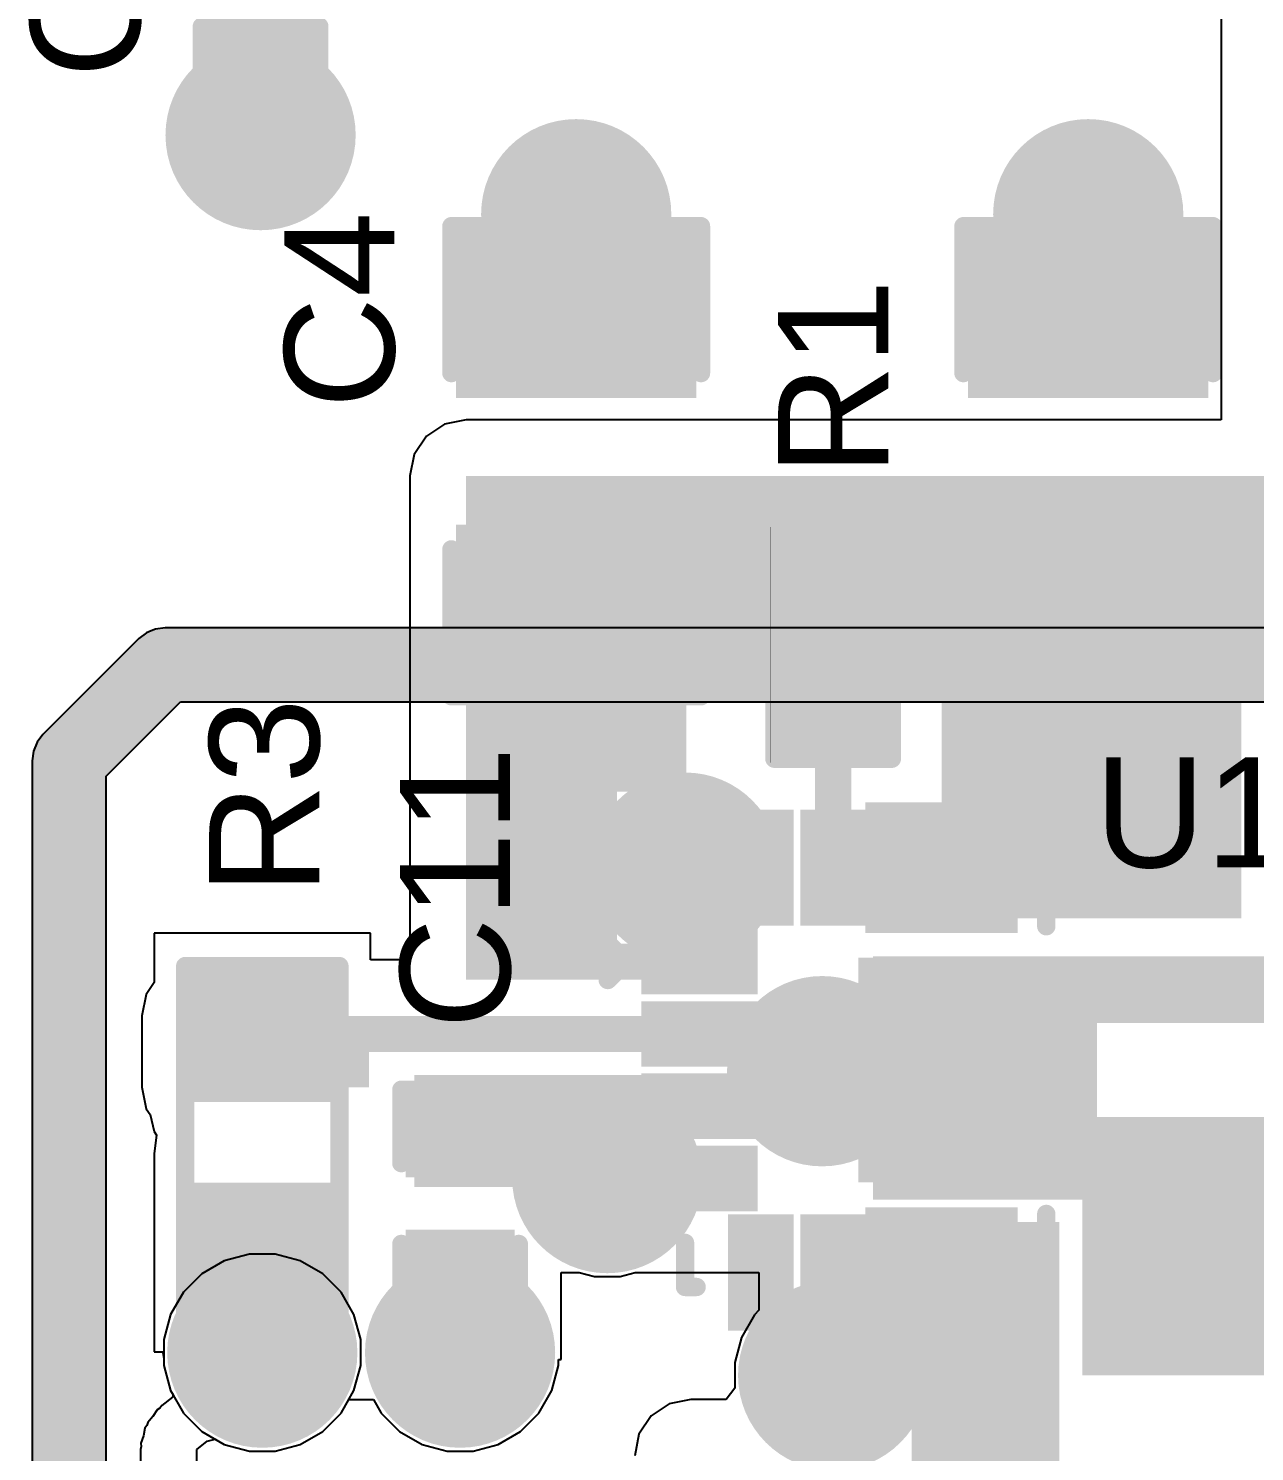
# Model space of a CAD drawing. Header units: inches. Extents: x -0.14 to 3.84, y -0.14 to 3.05.
# Drawn here: x 0.5428 to 0.8768, y 1.5788 to 1.9663 of the extents above; entities that cross this region are included whole.
import ezdxf

# ---------------------------------------------------------------- set-up
doc = ezdxf.new("R2010")
doc.units = ezdxf.units.IN
doc.header["$MEASUREMENT"] = 0
for name, color, linetype in [('Bottom Layer', 5, 'Continuous'), ('Bottom Solder', 6, 'Continuous'), ('Ground Layer', 76, 'Continuous'), ('Power Layer', 16, 'Continuous'), ('Top Layer', 1, 'Continuous'), ('Top Overlay', 2, 'Continuous'), ('Top Paste', 8, 'Continuous'), ('Top Solder', 216, 'Continuous'), ('Via Holes', 16, 'Continuous')]:
    doc.layers.add(name, color=color, linetype=linetype)
doc.styles.add('Arial', font='', dxfattribs={"height": 0.2})
doc.styles.get('Arial').set_extended_font_data('Arial')

# ---------------------------------------------------------------- blocks, each defined once
blk = doc.blocks.new('VQFN_15_HR_2_5_3__30')
at = {"layer": 'Top Layer'}
for points in [[(-0.02608, 0.06693), (-0.01624, 0.06693), (-0.01624, 0.04331), (-0.02608, 0.04331)], [(-0.0064, 0.06693), (0.00344, 0.06693), (0.00344, 0.04331), (-0.0064, 0.04331)], [(0.01132, 0.0689), (0.04478, 0.0689), (0.04478, 0.04134), (0.01132, 0.04134)], [(-0.04971, 0.03445), (-0.02608, 0.03445), (-0.02608, 0.02461), (-0.04971, 0.02461)], [(0.00935, 0.02657), (0.06644, 0.02657), (0.06644, 0.01279), (0.00935, 0.01279)], [(-0.04971, 0.01476), (-0.02608, 0.01476), (-0.02608, 0.00492), (-0.04971, 0.00492)], [(-0.00443, 0.00689), (0.06644, 0.00689), (0.06644, -0.00689), (-0.00443, -0.00689)], [(-0.04971, -0.00492), (-0.02608, -0.00492), (-0.02608, -0.01476), (-0.04971, -0.01476)], [(0.00935, -0.0128), (0.06644, -0.0128), (0.06644, -0.02658), (0.00935, -0.02658)], [(-0.04971, -0.02461), (-0.02608, -0.02461), (-0.02608, -0.03445), (-0.04971, -0.03445)], [(0.01132, -0.04134), (0.04478, -0.04134), (0.04478, -0.0689), (0.01132, -0.0689)], [(-0.02608, -0.04331), (-0.01624, -0.04331), (-0.01624, -0.06693), (-0.02608, -0.06693)], [(-0.0064, -0.04331), (0.00344, -0.04331), (0.00344, -0.06693), (-0.0064, -0.06693)]]:
    blk.add_hatch(color=1, dxfattribs=at).paths.add_polyline_path(points)
at = {"layer": 'Top Paste'}
for points in [[(-0.02608, 0.06693), (-0.01624, 0.06693), (-0.01624, 0.04331), (-0.02608, 0.04331)], [(-0.0064, 0.06693), (0.00344, 0.06693), (0.00344, 0.04331), (-0.0064, 0.04331)], [(0.01132, 0.0689), (0.04478, 0.0689), (0.04478, 0.04134), (0.01132, 0.04134)], [(-0.04971, 0.03445), (-0.02608, 0.03445), (-0.02608, 0.02461), (-0.04971, 0.02461)], [(0.00935, 0.02657), (0.06644, 0.02657), (0.06644, 0.01279), (0.00935, 0.01279)], [(-0.04971, 0.01476), (-0.02608, 0.01476), (-0.02608, 0.00492), (-0.04971, 0.00492)], [(-0.00443, 0.00689), (0.06644, 0.00689), (0.06644, -0.00689), (-0.00443, -0.00689)], [(-0.04971, -0.00492), (-0.02608, -0.00492), (-0.02608, -0.01476), (-0.04971, -0.01476)], [(0.00935, -0.0128), (0.06644, -0.0128), (0.06644, -0.02658), (0.00935, -0.02658)], [(-0.04971, -0.02461), (-0.02608, -0.02461), (-0.02608, -0.03445), (-0.04971, -0.03445)], [(0.01132, -0.04134), (0.04478, -0.04134), (0.04478, -0.0689), (0.01132, -0.0689)], [(-0.02608, -0.04331), (-0.01624, -0.04331), (-0.01624, -0.06693), (-0.02608, -0.06693)], [(-0.0064, -0.04331), (0.00344, -0.04331), (0.00344, -0.06693), (-0.0064, -0.06693)]]:
    blk.add_hatch(color=8, dxfattribs=at).paths.add_polyline_path(points)
at = {"layer": 'Top Solder'}
for points in [[(-0.03008, 0.07093), (-0.01224, 0.07093), (-0.01224, 0.03931), (-0.03008, 0.03931)], [(-0.0104, 0.07093), (0.00744, 0.07093), (0.00744, 0.03931), (-0.0104, 0.03931)], [(0.00732, 0.0729), (0.04878, 0.0729), (0.04878, 0.03734), (0.00732, 0.03734)], [(-0.05371, 0.03845), (-0.02208, 0.03845), (-0.02208, 0.02061), (-0.05371, 0.02061)], [(0.00535, 0.03057), (0.07044, 0.03057), (0.07044, 0.00879), (0.00535, 0.00879)], [(-0.05371, 0.01876), (-0.02208, 0.01876), (-0.02208, 0.00092), (-0.05371, 0.00092)], [(-0.00843, 0.01089), (0.07044, 0.01089), (0.07044, -0.01089), (-0.00843, -0.01089)], [(-0.05371, -0.00092), (-0.02208, -0.00092), (-0.02208, -0.01876), (-0.05371, -0.01876)], [(0.00535, -0.0088), (0.07044, -0.0088), (0.07044, -0.03058), (0.00535, -0.03058)], [(-0.05371, -0.02061), (-0.02208, -0.02061), (-0.02208, -0.03845), (-0.05371, -0.03845)], [(0.00732, -0.03734), (0.04878, -0.03734), (0.04878, -0.0729), (0.00732, -0.0729)], [(-0.03008, -0.03931), (-0.01224, -0.03931), (-0.01224, -0.07093), (-0.03008, -0.07093)], [(-0.0104, -0.03931), (0.00744, -0.03931), (0.00744, -0.07093), (-0.0104, -0.07093)]]:
    blk.add_hatch(color=216, dxfattribs=at).paths.add_polyline_path(points)
at = {"layer": 'Top Overlay'}
for points in [[(-0.04183, 0.04705, 0.005, 0.005, 0), (-0.04183, 0.05906, 0.005, 0.005, 0)], [(-0.04183, 0.05906, 0.005, 0.005, 0), (-0.03868, 0.05906, 0.005, 0.005, 0)], [(0.05345, 0.05906, 0.005, 0.005, 0), (0.05659, 0.05906, 0.005, 0.005, 0)], [(0.05659, 0.03917, 0.005, 0.005, 0), (0.05659, 0.05906, 0.005, 0.005, 0)], [(-0.06289, 0.03453, 0.005, 0.005, 0), (-0.05789, 0.02953, 0.005, 0.005, 0)], [(-0.06289, 0.02453, 0.005, 0.005, 0), (-0.06289, 0.03453, 0.005, 0.005, 0)], [(-0.06289, 0.02453, 0.005, 0.005, 0), (-0.05789, 0.02953, 0.005, 0.005, 0)], [(0.05659, -0.05906, 0.005, 0.005, 0), (0.05659, -0.03917, 0.005, 0.005, 0)], [(-0.04183, -0.05906, 0.005, 0.005, 0), (-0.04183, -0.04705, 0.005, 0.005, 0)], [(-0.04183, -0.05906, 0.005, 0.005, 0), (-0.03868, -0.05906, 0.005, 0.005, 0)], [(0.05345, -0.05906, 0.005, 0.005, 0), (0.05659, -0.05906, 0.005, 0.005, 0)]]:
    blk.add_lwpolyline(points, format="xyseb", dxfattribs=at)
for points in [[(-0.04308, 0.05906, 0.0025, 0.0025, 1), (-0.04058, 0.05906, 0.0025, 0.0025, 1)], [(-0.04308, 0.05906, 0.0025, 0.0025, 1), (-0.04058, 0.05906, 0.0025, 0.0025, 1)], [(-0.03993, 0.05906, 0.0025, 0.0025, 1), (-0.03743, 0.05906, 0.0025, 0.0025, 1)], [(0.0522, 0.05906, 0.0025, 0.0025, 1), (0.0547, 0.05906, 0.0025, 0.0025, 1)], [(0.05534, 0.05906, 0.0025, 0.0025, 1), (0.05784, 0.05906, 0.0025, 0.0025, 1)], [(0.05534, 0.05906, 0.0025, 0.0025, 1), (0.05784, 0.05906, 0.0025, 0.0025, 1)], [(-0.04308, 0.04705, 0.0025, 0.0025, 1), (-0.04058, 0.04705, 0.0025, 0.0025, 1)], [(0.05534, 0.03917, 0.0025, 0.0025, 1), (0.05784, 0.03917, 0.0025, 0.0025, 1)], [(-0.06414, 0.03453, 0.0025, 0.0025, 1), (-0.06164, 0.03453, 0.0025, 0.0025, 1)], [(-0.06414, 0.03453, 0.0025, 0.0025, 1), (-0.06164, 0.03453, 0.0025, 0.0025, 1)], [(-0.05914, 0.02953, 0.0025, 0.0025, 1), (-0.05664, 0.02953, 0.0025, 0.0025, 1)], [(-0.05914, 0.02953, 0.0025, 0.0025, 1), (-0.05664, 0.02953, 0.0025, 0.0025, 1)], [(-0.06414, 0.02453, 0.0025, 0.0025, 1), (-0.06164, 0.02453, 0.0025, 0.0025, 1)], [(-0.06414, 0.02453, 0.0025, 0.0025, 1), (-0.06164, 0.02453, 0.0025, 0.0025, 1)], [(0.05534, -0.03917, 0.0025, 0.0025, 1), (0.05784, -0.03917, 0.0025, 0.0025, 1)], [(-0.04308, -0.04705, 0.0025, 0.0025, 1), (-0.04058, -0.04705, 0.0025, 0.0025, 1)], [(-0.04308, -0.05906, 0.0025, 0.0025, 1), (-0.04058, -0.05906, 0.0025, 0.0025, 1)], [(-0.04308, -0.05906, 0.0025, 0.0025, 1), (-0.04058, -0.05906, 0.0025, 0.0025, 1)], [(-0.03993, -0.05906, 0.0025, 0.0025, 1), (-0.03743, -0.05906, 0.0025, 0.0025, 1)], [(0.0522, -0.05906, 0.0025, 0.0025, 1), (0.0547, -0.05906, 0.0025, 0.0025, 1)], [(0.05534, -0.05906, 0.0025, 0.0025, 1), (0.05784, -0.05906, 0.0025, 0.0025, 1)], [(0.05534, -0.05906, 0.0025, 0.0025, 1), (0.05784, -0.05906, 0.0025, 0.0025, 1)]]:
    blk.add_lwpolyline(points, format="xyseb", close=True, dxfattribs=at)
blk = doc.blocks.new('R___0603_73')
at = {"layer": 'Top Layer'}
for points in [[(-0.015, 0.0175), (-0.015, -0.0175), (-0.045, -0.0175), (-0.045, 0.0175)], [(0.045, 0.0175), (0.045, -0.0175), (0.015, -0.0175), (0.015, 0.0175)]]:
    blk.add_hatch(color=1, dxfattribs=at).paths.add_polyline_path(points)
at = {"layer": 'Top Paste'}
for points in [[(-0.015, 0.0175), (-0.015, -0.0175), (-0.045, -0.0175), (-0.045, 0.0175)], [(0.045, 0.0175), (0.045, -0.0175), (0.015, -0.0175), (0.015, 0.0175)]]:
    blk.add_hatch(color=8, dxfattribs=at).paths.add_polyline_path(points)
at = {"layer": 'Top Solder'}
for points in [[(-0.011, 0.0215), (-0.011, -0.0215), (-0.049, -0.0215), (-0.049, 0.0215)], [(0.049, 0.0215), (0.049, -0.0215), (0.011, -0.0215), (0.011, 0.0215)]]:
    blk.add_hatch(color=216, dxfattribs=at).paths.add_polyline_path(points)
at = {"layer": 'Top Overlay'}
for points in [[(-0.048, -0.021, 0.005, 0.005, 0), (-0.048, 0.021, 0.005, 0.005, 0)], [(0.048, 0.021, 0.005, 0.005, 0), (-0.048, 0.021, 0.005, 0.005, 0)], [(0.048, -0.021, 0.005, 0.005, 0), (0.048, 0.021, 0.005, 0.005, 0)], [(0.048, -0.021, 0.005, 0.005, 0), (-0.048, -0.021, 0.005, 0.005, 0)]]:
    blk.add_lwpolyline(points, format="xyseb", dxfattribs=at)
for points in [[(-0.04925, 0.021, 0.0025, 0.0025, 1), (-0.04675, 0.021, 0.0025, 0.0025, 1)], [(-0.04925, 0.021, 0.0025, 0.0025, 1), (-0.04675, 0.021, 0.0025, 0.0025, 1)], [(0.04675, 0.021, 0.0025, 0.0025, 1), (0.04925, 0.021, 0.0025, 0.0025, 1)], [(0.04675, 0.021, 0.0025, 0.0025, 1), (0.04925, 0.021, 0.0025, 0.0025, 1)], [(-0.04925, -0.021, 0.0025, 0.0025, 1), (-0.04675, -0.021, 0.0025, 0.0025, 1)], [(-0.04925, -0.021, 0.0025, 0.0025, 1), (-0.04675, -0.021, 0.0025, 0.0025, 1)], [(0.04675, -0.021, 0.0025, 0.0025, 1), (0.04925, -0.021, 0.0025, 0.0025, 1)], [(0.04675, -0.021, 0.0025, 0.0025, 1), (0.04925, -0.021, 0.0025, 0.0025, 1)]]:
    blk.add_lwpolyline(points, format="xyseb", close=True, dxfattribs=at)
blk = doc.blocks.new('R___0402_75')
at = {"layer": 'Top Layer'}
for points in [[(-0.0275, -0.0125), (-0.0275, 0.0125), (-0.0095, 0.0125), (-0.0095, -0.0125)], [(0.0095, -0.0125), (0.0095, 0.0125), (0.0275, 0.0125), (0.0275, -0.0125)]]:
    blk.add_hatch(color=1, dxfattribs=at).paths.add_polyline_path(points)
at = {"layer": 'Top Paste'}
for points in [[(-0.0275, -0.0125), (-0.0275, 0.0125), (-0.0095, 0.0125), (-0.0095, -0.0125)], [(0.0095, -0.0125), (0.0095, 0.0125), (0.0275, 0.0125), (0.0275, -0.0125)]]:
    blk.add_hatch(color=8, dxfattribs=at).paths.add_polyline_path(points)
at = {"layer": 'Top Solder'}
for points in [[(-0.02967, -0.01467), (-0.02967, 0.01467), (-0.00734, 0.01467), (-0.00734, -0.01467)], [(0.00733, -0.01467), (0.00733, 0.01467), (0.02966, 0.01467), (0.02966, -0.01467)]]:
    blk.add_hatch(color=216, dxfattribs=at).paths.add_polyline_path(points)
at = {"layer": 'Top Overlay'}
for points in [[(0.031, 0.016, 0.005, 0.005, 0), (-0.031, 0.016, 0.005, 0.005, 0)], [(-0.031, -0.016, 0.005, 0.005, 0), (-0.031, 0.016, 0.005, 0.005, 0)], [(0.031, -0.016, 0.005, 0.005, 0), (0.031, 0.016, 0.005, 0.005, 0)], [(0.031, -0.016, 0.005, 0.005, 0), (-0.031, -0.016, 0.005, 0.005, 0)], [(0.032, -0.017, 0.000127, 0.000127, 0), (-0.032, -0.017, 0.000127, 0.000127, 0)]]:
    blk.add_lwpolyline(points, format="xyseb", dxfattribs=at)
for points in [[(-0.03225, 0.016, 0.0025, 0.0025, 1), (-0.02975, 0.016, 0.0025, 0.0025, 1)], [(-0.03225, 0.016, 0.0025, 0.0025, 1), (-0.02975, 0.016, 0.0025, 0.0025, 1)], [(0.02975, 0.016, 0.0025, 0.0025, 1), (0.03225, 0.016, 0.0025, 0.0025, 1)], [(0.02975, 0.016, 0.0025, 0.0025, 1), (0.03225, 0.016, 0.0025, 0.0025, 1)], [(-0.03225, -0.016, 0.0025, 0.0025, 1), (-0.02975, -0.016, 0.0025, 0.0025, 1)], [(-0.03225, -0.016, 0.0025, 0.0025, 1), (-0.02975, -0.016, 0.0025, 0.0025, 1)], [(0.02975, -0.016, 0.0025, 0.0025, 1), (0.03225, -0.016, 0.0025, 0.0025, 1)], [(0.02975, -0.016, 0.0025, 0.0025, 1), (0.03225, -0.016, 0.0025, 0.0025, 1)], [(-0.03203, -0.017, 0.0000635, 0.0000635, 1), (-0.03197, -0.017, 0.0000635, 0.0000635, 1)], [(0.03197, -0.017, 0.0000635, 0.0000635, 1), (0.03203, -0.017, 0.0000635, 0.0000635, 1)]]:
    blk.add_lwpolyline(points, format="xyseb", close=True, dxfattribs=at)
blk = doc.blocks.new('C___0402_155')
at = {"layer": 'Top Layer'}
for points in [[(-0.0275, -0.0125), (-0.0275, 0.0125), (-0.0095, 0.0125), (-0.0095, -0.0125)], [(0.0095, -0.0125), (0.0095, 0.0125), (0.0275, 0.0125), (0.0275, -0.0125)]]:
    blk.add_hatch(color=1, dxfattribs=at).paths.add_polyline_path(points)
at = {"layer": 'Top Paste'}
for points in [[(-0.0275, -0.0125), (-0.0275, 0.0125), (-0.0095, 0.0125), (-0.0095, -0.0125)], [(0.0095, -0.0125), (0.0095, 0.0125), (0.0275, 0.0125), (0.0275, -0.0125)]]:
    blk.add_hatch(color=8, dxfattribs=at).paths.add_polyline_path(points)
at = {"layer": 'Top Solder'}
for points in [[(-0.02986, -0.01486), (-0.02986, 0.01486), (-0.00714, 0.01486), (-0.00714, -0.01486)], [(0.00714, -0.01486), (0.00714, 0.01486), (0.02986, 0.01486), (0.02986, -0.01486)]]:
    blk.add_hatch(color=216, dxfattribs=at).paths.add_polyline_path(points)
at = {"layer": 'Top Overlay'}
for points in [[(-0.031, 0.016, 0.005, 0.005, 0), (-0.031, -0.016, 0.005, 0.005, 0)], [(-0.031, 0.016, 0.005, 0.005, 0), (-0.011, 0.016, 0.005, 0.005, 0)], [(0.011, 0.016, 0.005, 0.005, 0), (0.031, 0.016, 0.005, 0.005, 0)], [(0.031, 0.016, 0.005, 0.005, 0), (0.031, -0.016, 0.005, 0.005, 0)], [(-0.031, -0.016, 0.005, 0.005, 0), (-0.011, -0.016, 0.005, 0.005, 0)], [(0.011, -0.016, 0.005, 0.005, 0), (0.031, -0.016, 0.005, 0.005, 0)]]:
    blk.add_lwpolyline(points, format="xyseb", dxfattribs=at)
for points in [[(-0.03225, 0.016, 0.0025, 0.0025, 1), (-0.02975, 0.016, 0.0025, 0.0025, 1)], [(-0.03225, 0.016, 0.0025, 0.0025, 1), (-0.02975, 0.016, 0.0025, 0.0025, 1)], [(-0.01225, 0.016, 0.0025, 0.0025, 1), (-0.00975, 0.016, 0.0025, 0.0025, 1)], [(0.00975, 0.016, 0.0025, 0.0025, 1), (0.01225, 0.016, 0.0025, 0.0025, 1)], [(0.02975, 0.016, 0.0025, 0.0025, 1), (0.03225, 0.016, 0.0025, 0.0025, 1)], [(0.02975, 0.016, 0.0025, 0.0025, 1), (0.03225, 0.016, 0.0025, 0.0025, 1)], [(-0.03225, -0.016, 0.0025, 0.0025, 1), (-0.02975, -0.016, 0.0025, 0.0025, 1)], [(-0.03225, -0.016, 0.0025, 0.0025, 1), (-0.02975, -0.016, 0.0025, 0.0025, 1)], [(-0.01225, -0.016, 0.0025, 0.0025, 1), (-0.00975, -0.016, 0.0025, 0.0025, 1)], [(0.00975, -0.016, 0.0025, 0.0025, 1), (0.01225, -0.016, 0.0025, 0.0025, 1)], [(0.02975, -0.016, 0.0025, 0.0025, 1), (0.03225, -0.016, 0.0025, 0.0025, 1)], [(0.02975, -0.016, 0.0025, 0.0025, 1), (0.03225, -0.016, 0.0025, 0.0025, 1)]]:
    blk.add_lwpolyline(points, format="xyseb", close=True, dxfattribs=at)
blk = doc.blocks.new('C___0805_161')
at = {"layer": 'Top Layer'}
for points in [[(-0.06, 0.03), (-0.02, 0.03), (-0.02, -0.03), (-0.06, -0.03)], [(0.02, 0.03), (0.06, 0.03), (0.06, -0.03), (0.02, -0.03)]]:
    blk.add_hatch(color=1, dxfattribs=at).paths.add_polyline_path(points)
at = {"layer": 'Top Paste'}
for points in [[(-0.06, 0.03), (-0.02, 0.03), (-0.02, -0.03), (-0.06, -0.03)], [(0.02, 0.03), (0.06, 0.03), (0.06, -0.03), (0.02, -0.03)]]:
    blk.add_hatch(color=8, dxfattribs=at).paths.add_polyline_path(points)
at = {"layer": 'Top Solder'}
for points in [[(-0.06276, 0.03276), (-0.01724, 0.03276), (-0.01724, -0.03276), (-0.06276, -0.03276)], [(0.01724, 0.03276), (0.06276, 0.03276), (0.06276, -0.03276), (0.01724, -0.03276)]]:
    blk.add_hatch(color=216, dxfattribs=at).paths.add_polyline_path(points)
at = {"layer": 'Top Overlay'}
for points in [[(-0.064, -0.034, 0.005, 0.005, 0), (-0.064, 0.034, 0.005, 0.005, 0)], [(-0.024, 0.034, 0.005, 0.005, 0), (-0.064, 0.034, 0.005, 0.005, 0)], [(0.064, 0.034, 0.005, 0.005, 0), (0.024, 0.034, 0.005, 0.005, 0)], [(0.064, -0.034, 0.005, 0.005, 0), (0.064, 0.034, 0.005, 0.005, 0)], [(-0.024, -0.034, 0.005, 0.005, 0), (-0.064, -0.034, 0.005, 0.005, 0)], [(0.064, -0.034, 0.005, 0.005, 0), (0.024, -0.034, 0.005, 0.005, 0)]]:
    blk.add_lwpolyline(points, format="xyseb", dxfattribs=at)
for points in [[(-0.06525, 0.034, 0.0025, 0.0025, 1), (-0.06275, 0.034, 0.0025, 0.0025, 1)], [(-0.06525, 0.034, 0.0025, 0.0025, 1), (-0.06275, 0.034, 0.0025, 0.0025, 1)], [(-0.02525, 0.034, 0.0025, 0.0025, 1), (-0.02275, 0.034, 0.0025, 0.0025, 1)], [(0.02275, 0.034, 0.0025, 0.0025, 1), (0.02525, 0.034, 0.0025, 0.0025, 1)], [(0.06275, 0.034, 0.0025, 0.0025, 1), (0.06525, 0.034, 0.0025, 0.0025, 1)], [(0.06275, 0.034, 0.0025, 0.0025, 1), (0.06525, 0.034, 0.0025, 0.0025, 1)], [(-0.06525, -0.034, 0.0025, 0.0025, 1), (-0.06275, -0.034, 0.0025, 0.0025, 1)], [(-0.06525, -0.034, 0.0025, 0.0025, 1), (-0.06275, -0.034, 0.0025, 0.0025, 1)], [(-0.02525, -0.034, 0.0025, 0.0025, 1), (-0.02275, -0.034, 0.0025, 0.0025, 1)], [(0.02275, -0.034, 0.0025, 0.0025, 1), (0.02525, -0.034, 0.0025, 0.0025, 1)], [(0.06275, -0.034, 0.0025, 0.0025, 1), (0.06525, -0.034, 0.0025, 0.0025, 1)], [(0.06275, -0.034, 0.0025, 0.0025, 1), (0.06525, -0.034, 0.0025, 0.0025, 1)]]:
    blk.add_lwpolyline(points, format="xyseb", close=True, dxfattribs=at)
blk = doc.blocks.new('C___0805_162')
at = {"layer": 'Top Layer'}
for points in [[(-0.06, 0.03), (-0.02, 0.03), (-0.02, -0.03), (-0.06, -0.03)], [(0.02, 0.03), (0.06, 0.03), (0.06, -0.03), (0.02, -0.03)]]:
    blk.add_hatch(color=1, dxfattribs=at).paths.add_polyline_path(points)
at = {"layer": 'Top Paste'}
for points in [[(-0.06, 0.03), (-0.02, 0.03), (-0.02, -0.03), (-0.06, -0.03)], [(0.02, 0.03), (0.06, 0.03), (0.06, -0.03), (0.02, -0.03)]]:
    blk.add_hatch(color=8, dxfattribs=at).paths.add_polyline_path(points)
at = {"layer": 'Top Solder'}
for points in [[(-0.06276, 0.03276), (-0.01724, 0.03276), (-0.01724, -0.03276), (-0.06276, -0.03276)], [(0.01724, 0.03276), (0.06276, 0.03276), (0.06276, -0.03276), (0.01724, -0.03276)]]:
    blk.add_hatch(color=216, dxfattribs=at).paths.add_polyline_path(points)
at = {"layer": 'Top Overlay'}
for points in [[(-0.064, -0.034, 0.005, 0.005, 0), (-0.064, 0.034, 0.005, 0.005, 0)], [(-0.024, 0.034, 0.005, 0.005, 0), (-0.064, 0.034, 0.005, 0.005, 0)], [(0.064, 0.034, 0.005, 0.005, 0), (0.024, 0.034, 0.005, 0.005, 0)], [(0.064, -0.034, 0.005, 0.005, 0), (0.064, 0.034, 0.005, 0.005, 0)], [(-0.024, -0.034, 0.005, 0.005, 0), (-0.064, -0.034, 0.005, 0.005, 0)], [(0.064, -0.034, 0.005, 0.005, 0), (0.024, -0.034, 0.005, 0.005, 0)]]:
    blk.add_lwpolyline(points, format="xyseb", dxfattribs=at)
for points in [[(-0.06525, 0.034, 0.0025, 0.0025, 1), (-0.06275, 0.034, 0.0025, 0.0025, 1)], [(-0.06525, 0.034, 0.0025, 0.0025, 1), (-0.06275, 0.034, 0.0025, 0.0025, 1)], [(-0.02525, 0.034, 0.0025, 0.0025, 1), (-0.02275, 0.034, 0.0025, 0.0025, 1)], [(0.02275, 0.034, 0.0025, 0.0025, 1), (0.02525, 0.034, 0.0025, 0.0025, 1)], [(0.06275, 0.034, 0.0025, 0.0025, 1), (0.06525, 0.034, 0.0025, 0.0025, 1)], [(0.06275, 0.034, 0.0025, 0.0025, 1), (0.06525, 0.034, 0.0025, 0.0025, 1)], [(-0.06525, -0.034, 0.0025, 0.0025, 1), (-0.06275, -0.034, 0.0025, 0.0025, 1)], [(-0.06525, -0.034, 0.0025, 0.0025, 1), (-0.06275, -0.034, 0.0025, 0.0025, 1)], [(-0.02525, -0.034, 0.0025, 0.0025, 1), (-0.02275, -0.034, 0.0025, 0.0025, 1)], [(0.02275, -0.034, 0.0025, 0.0025, 1), (0.02525, -0.034, 0.0025, 0.0025, 1)], [(0.06275, -0.034, 0.0025, 0.0025, 1), (0.06525, -0.034, 0.0025, 0.0025, 1)], [(0.06275, -0.034, 0.0025, 0.0025, 1), (0.06525, -0.034, 0.0025, 0.0025, 1)]]:
    blk.add_lwpolyline(points, format="xyseb", close=True, dxfattribs=at)
blk = doc.blocks.new('C___0402_163')
at = {"layer": 'Top Layer'}
for points in [[(-0.0275, -0.0125), (-0.0275, 0.0125), (-0.0095, 0.0125), (-0.0095, -0.0125)], [(0.0095, -0.0125), (0.0095, 0.0125), (0.0275, 0.0125), (0.0275, -0.0125)]]:
    blk.add_hatch(color=1, dxfattribs=at).paths.add_polyline_path(points)
at = {"layer": 'Top Paste'}
for points in [[(-0.0275, -0.0125), (-0.0275, 0.0125), (-0.0095, 0.0125), (-0.0095, -0.0125)], [(0.0095, -0.0125), (0.0095, 0.0125), (0.0275, 0.0125), (0.0275, -0.0125)]]:
    blk.add_hatch(color=8, dxfattribs=at).paths.add_polyline_path(points)
at = {"layer": 'Top Solder'}
for points in [[(-0.02986, -0.01486), (-0.02986, 0.01486), (-0.00714, 0.01486), (-0.00714, -0.01486)], [(0.00714, -0.01486), (0.00714, 0.01486), (0.02986, 0.01486), (0.02986, -0.01486)]]:
    blk.add_hatch(color=216, dxfattribs=at).paths.add_polyline_path(points)
at = {"layer": 'Top Overlay'}
for points in [[(-0.031, 0.016, 0.005, 0.005, 0), (-0.031, -0.016, 0.005, 0.005, 0)], [(-0.031, 0.016, 0.005, 0.005, 0), (-0.011, 0.016, 0.005, 0.005, 0)], [(0.011, 0.016, 0.005, 0.005, 0), (0.031, 0.016, 0.005, 0.005, 0)], [(0.031, 0.016, 0.005, 0.005, 0), (0.031, -0.016, 0.005, 0.005, 0)], [(-0.031, -0.016, 0.005, 0.005, 0), (-0.011, -0.016, 0.005, 0.005, 0)], [(0.011, -0.016, 0.005, 0.005, 0), (0.031, -0.016, 0.005, 0.005, 0)]]:
    blk.add_lwpolyline(points, format="xyseb", dxfattribs=at)
for points in [[(-0.03225, 0.016, 0.0025, 0.0025, 1), (-0.02975, 0.016, 0.0025, 0.0025, 1)], [(-0.03225, 0.016, 0.0025, 0.0025, 1), (-0.02975, 0.016, 0.0025, 0.0025, 1)], [(-0.01225, 0.016, 0.0025, 0.0025, 1), (-0.00975, 0.016, 0.0025, 0.0025, 1)], [(0.00975, 0.016, 0.0025, 0.0025, 1), (0.01225, 0.016, 0.0025, 0.0025, 1)], [(0.02975, 0.016, 0.0025, 0.0025, 1), (0.03225, 0.016, 0.0025, 0.0025, 1)], [(0.02975, 0.016, 0.0025, 0.0025, 1), (0.03225, 0.016, 0.0025, 0.0025, 1)], [(-0.03225, -0.016, 0.0025, 0.0025, 1), (-0.02975, -0.016, 0.0025, 0.0025, 1)], [(-0.03225, -0.016, 0.0025, 0.0025, 1), (-0.02975, -0.016, 0.0025, 0.0025, 1)], [(-0.01225, -0.016, 0.0025, 0.0025, 1), (-0.00975, -0.016, 0.0025, 0.0025, 1)], [(0.00975, -0.016, 0.0025, 0.0025, 1), (0.01225, -0.016, 0.0025, 0.0025, 1)], [(0.02975, -0.016, 0.0025, 0.0025, 1), (0.03225, -0.016, 0.0025, 0.0025, 1)], [(0.02975, -0.016, 0.0025, 0.0025, 1), (0.03225, -0.016, 0.0025, 0.0025, 1)]]:
    blk.add_lwpolyline(points, format="xyseb", close=True, dxfattribs=at)

msp = doc.modelspace()

# ---------------------------------------------------------------- hatches: boundary and pattern name
at = {"layer": 'Bottom Layer'}
h = msp.add_hatch(color=5, dxfattribs=at)
edge = h.paths.add_edge_path()
edge.add_arc((0.60602, 1.93724), 0.01181, 0, 360)
h = msp.add_hatch(color=5, dxfattribs=at)
edge = h.paths.add_edge_path()
edge.add_arc((0.69201, 1.91568), 0.01181, 0, 360)
h = msp.add_hatch(color=5, dxfattribs=at)
edge = h.paths.add_edge_path()
edge.add_arc((0.83151, 1.91568), 0.01181, 0, 360)
h = msp.add_hatch(color=5, dxfattribs=at)
edge = h.paths.add_edge_path()
edge.add_arc((0.72166, 1.73776), 0.01181, 0, 360)
h = msp.add_hatch(color=5, dxfattribs=at)
edge = h.paths.add_edge_path()
edge.add_arc((0.75901, 1.68234), 0.01181, 0, 360)
h = msp.add_hatch(color=5, dxfattribs=at)
edge = h.paths.add_edge_path()
edge.add_arc((0.70047, 1.65324), 0.01181, 0, 360)
h = msp.add_hatch(color=5, dxfattribs=at)
edge = h.paths.add_edge_path()
edge.add_arc((0.60649, 1.60571), 0.01181, 0, 360)
h = msp.add_hatch(color=5, dxfattribs=at)
edge = h.paths.add_edge_path()
edge.add_arc((0.66037, 1.60571), 0.01181, 0, 360)
h = msp.add_hatch(color=5, dxfattribs=at)
edge = h.paths.add_edge_path()
edge.add_arc((0.76201, 1.59953), 0.01181, 0, 360)
at = {"layer": 'Bottom Solder'}
h = msp.add_hatch(color=6, dxfattribs=at)
edge = h.paths.add_edge_path()
edge.add_arc((0.60602, 1.93724), 0.01581, 0, 360)
h = msp.add_hatch(color=6, dxfattribs=at)
edge = h.paths.add_edge_path()
edge.add_arc((0.69201, 1.91568), 0.01581, 0, 360)
h = msp.add_hatch(color=6, dxfattribs=at)
edge = h.paths.add_edge_path()
edge.add_arc((0.83151, 1.91568), 0.01581, 0, 360)
h = msp.add_hatch(color=6, dxfattribs=at)
edge = h.paths.add_edge_path()
edge.add_arc((0.72166, 1.73776), 0.01581, 0, 360)
h = msp.add_hatch(color=6, dxfattribs=at)
edge = h.paths.add_edge_path()
edge.add_arc((0.75901, 1.68234), 0.01581, 0, 360)
h = msp.add_hatch(color=6, dxfattribs=at)
edge = h.paths.add_edge_path()
edge.add_arc((0.70047, 1.65324), 0.01581, 0, 360)
h = msp.add_hatch(color=6, dxfattribs=at)
edge = h.paths.add_edge_path()
edge.add_arc((0.60649, 1.60571), 0.01581, 0, 360)
h = msp.add_hatch(color=6, dxfattribs=at)
edge = h.paths.add_edge_path()
edge.add_arc((0.66037, 1.60571), 0.01581, 0, 360)
h = msp.add_hatch(color=6, dxfattribs=at)
edge = h.paths.add_edge_path()
edge.add_arc((0.76201, 1.59953), 0.01581, 0, 360)
at = {"layer": 'Ground Layer'}
h = msp.add_hatch(color=76, dxfattribs=at)
edge = h.paths.add_edge_path()
edge.add_arc((0.60649, 1.60571), 0.02591, 0, 360)
at = {"layer": 'Power Layer'}
h = msp.add_hatch(color=16, dxfattribs=at)
edge = h.paths.add_edge_path()
edge.add_arc((0.60602, 1.93724), 0.02591, 0, 360)
h = msp.add_hatch(color=16, dxfattribs=at)
edge = h.paths.add_edge_path()
edge.add_arc((0.69201, 1.91568), 0.02591, 0, 360)
h = msp.add_hatch(color=16, dxfattribs=at)
edge = h.paths.add_edge_path()
edge.add_arc((0.83151, 1.91568), 0.02591, 0, 360)
h = msp.add_hatch(color=16, dxfattribs=at)
edge = h.paths.add_edge_path()
edge.add_arc((0.72166, 1.73776), 0.02591, 0, 360)
h = msp.add_hatch(color=16, dxfattribs=at)
edge = h.paths.add_edge_path()
edge.add_arc((0.75901, 1.68234), 0.02591, 0, 360)
h = msp.add_hatch(color=16, dxfattribs=at)
edge = h.paths.add_edge_path()
edge.add_arc((0.70047, 1.65324), 0.02591, 0, 360)
h = msp.add_hatch(color=16, dxfattribs=at)
edge = h.paths.add_edge_path()
edge.add_arc((0.66037, 1.60571), 0.02591, 0, 360)
h = msp.add_hatch(color=16, dxfattribs=at)
edge = h.paths.add_edge_path()
edge.add_arc((0.76201, 1.59953), 0.02591, 0, 360)
at = {"layer": 'Top Layer'}
for points in [[(0.5942, 1.93724), (0.61781, 1.93724), (0.61781, 1.95933), (0.5942, 1.95933)], [(0.70383, 1.91568), (0.68022, 1.91568), (0.68022, 1.88843), (0.70383, 1.88843)], [(0.84333, 1.91568), (0.81972, 1.91568), (0.81972, 1.88843), (0.84333, 1.88843)], [(0.66201, 1.70725), (0.70309, 1.70725), (0.70309, 1.84443), (0.66201, 1.84443)], [(0.66201, 1.80282), (0.90823, 1.80282), (0.90823, 1.84443), (0.66201, 1.84443)], [(0.79154, 1.72398), (0.87323, 1.72398), (0.87323, 1.82843), (0.79154, 1.82843)], [(0.69684, 1.75842), (0.72201, 1.75842), (0.72201, 1.80282), (0.69684, 1.80282)], [(0.75709, 1.72595), (0.76693, 1.72595), (0.76693, 1.78493), (0.75709, 1.78493)], [(0.72323, 1.74357), (0.72323, 1.73176), (0.74233, 1.73176), (0.74233, 1.74357)], [(0.66201, 1.70725), (0.7374, 1.70725), (0.7374, 1.71709), (0.66201, 1.71709)], [(0.77284, 1.69544), (1.01736, 1.69544), (1.01736, 1.71358), (0.77284, 1.71358)], [(0.58899, 1.67796), (0.63554, 1.67796), (0.63554, 1.69741), (0.58899, 1.69741)], [(0.62399, 1.68757), (0.7374, 1.68757), (0.7374, 1.69741), (0.62399, 1.69741)], [(0.64787, 1.67034), (0.7374, 1.67034), (0.7374, 1.68127), (0.64787, 1.68127)], [(0.64787, 1.65081), (0.68128, 1.65081), (0.68128, 1.67772), (0.64787, 1.67772)], [(0.77284, 1.6474), (1.00736, 1.6474), (1.00736, 1.66985), (0.77284, 1.66985)], [(0.82992, 1.59953), (1.01736, 1.59953), (1.01736, 1.66985), (0.82992, 1.66985)], [(0.70001, 1.6482), (0.72559, 1.6482), (0.72559, 1.65804), (0.70001, 1.65804)], [(0.75709, 1.59953), (0.76693, 1.59953), (0.76693, 1.63934), (0.75709, 1.63934)], [(0.78336, 1.50564), (0.82361, 1.50564), (0.82361, 1.64131), (0.78336, 1.64131)], [(0.59467, 1.60571), (0.61827, 1.60571), (0.61827, 1.63296), (0.59467, 1.63296)], [(0.64855, 1.60571), (0.67215, 1.60571), (0.67215, 1.62781), (0.64855, 1.62781)]]:
    msp.add_hatch(color=1, dxfattribs=at).paths.add_polyline_path(points)
h = msp.add_hatch(color=1, dxfattribs=at)
edge = h.paths.add_edge_path()
edge.add_arc((0.60602, 1.93724), 0.01181, 0, 360)
h = msp.add_hatch(color=1, dxfattribs=at)
edge = h.paths.add_edge_path()
edge.add_arc((0.69201, 1.91568), 0.01181, 0, 360)
h = msp.add_hatch(color=1, dxfattribs=at)
edge = h.paths.add_edge_path()
edge.add_arc((0.83151, 1.91568), 0.01181, 0, 360)
h = msp.add_hatch(color=1, dxfattribs=at)
edge = h.paths.add_edge_path()
edge.add_arc((0.72166, 1.73776), 0.01181, 0, 360)
h = msp.add_hatch(color=1, dxfattribs=at)
edge = h.paths.add_edge_path()
edge.add_arc((0.75901, 1.68234), 0.01181, 0, 360)
h = msp.add_hatch(color=1, dxfattribs=at)
edge = h.paths.add_edge_path()
edge.add_arc((0.70047, 1.65324), 0.01181, 0, 360)
h = msp.add_hatch(color=1, dxfattribs=at)
edge = h.paths.add_edge_path()
edge.add_arc((0.60649, 1.60571), 0.01181, 0, 360)
h = msp.add_hatch(color=1, dxfattribs=at)
edge = h.paths.add_edge_path()
edge.add_arc((0.66037, 1.60571), 0.01181, 0, 360)
h = msp.add_hatch(color=1, dxfattribs=at)
edge = h.paths.add_edge_path()
edge.add_arc((0.76201, 1.59953), 0.01181, 0, 360)
at = {"layer": 'Top Solder'}
h = msp.add_hatch(color=216, dxfattribs=at)
edge = h.paths.add_edge_path()
edge.add_arc((0.60602, 1.93724), 0.01581, 0, 360)
h = msp.add_hatch(color=216, dxfattribs=at)
edge = h.paths.add_edge_path()
edge.add_arc((0.69201, 1.91568), 0.01581, 0, 360)
h = msp.add_hatch(color=216, dxfattribs=at)
edge = h.paths.add_edge_path()
edge.add_arc((0.83151, 1.91568), 0.01581, 0, 360)
h = msp.add_hatch(color=216, dxfattribs=at)
edge = h.paths.add_edge_path()
edge.add_arc((0.72166, 1.73776), 0.01581, 0, 360)
h = msp.add_hatch(color=216, dxfattribs=at)
edge = h.paths.add_edge_path()
edge.add_arc((0.75901, 1.68234), 0.01581, 0, 360)
h = msp.add_hatch(color=216, dxfattribs=at)
edge = h.paths.add_edge_path()
edge.add_arc((0.70047, 1.65324), 0.01581, 0, 360)
h = msp.add_hatch(color=216, dxfattribs=at)
edge = h.paths.add_edge_path()
edge.add_arc((0.60649, 1.60571), 0.01581, 0, 360)
h = msp.add_hatch(color=216, dxfattribs=at)
edge = h.paths.add_edge_path()
edge.add_arc((0.66037, 1.60571), 0.01581, 0, 360)
h = msp.add_hatch(color=216, dxfattribs=at)
edge = h.paths.add_edge_path()
edge.add_arc((0.76201, 1.59953), 0.01581, 0, 360)
at = {"layer": 'Via Holes'}
h = msp.add_hatch(color=7, dxfattribs=at)
edge = h.paths.add_edge_path()
edge.add_arc((0.60602, 1.93724), 0.00591, 0, 360)
h = msp.add_hatch(color=7, dxfattribs=at)
edge = h.paths.add_edge_path()
edge.add_arc((0.69201, 1.91568), 0.00591, 0, 360)
h = msp.add_hatch(color=7, dxfattribs=at)
edge = h.paths.add_edge_path()
edge.add_arc((0.83151, 1.91568), 0.00591, 0, 360)
h = msp.add_hatch(color=7, dxfattribs=at)
edge = h.paths.add_edge_path()
edge.add_arc((0.72166, 1.73776), 0.00591, 0, 360)
h = msp.add_hatch(color=7, dxfattribs=at)
edge = h.paths.add_edge_path()
edge.add_arc((0.75901, 1.68234), 0.00591, 0, 360)
h = msp.add_hatch(color=7, dxfattribs=at)
edge = h.paths.add_edge_path()
edge.add_arc((0.70047, 1.65324), 0.00591, 0, 360)
h = msp.add_hatch(color=7, dxfattribs=at)
edge = h.paths.add_edge_path()
edge.add_arc((0.60649, 1.60571), 0.00591, 0, 360)
h = msp.add_hatch(color=7, dxfattribs=at)
edge = h.paths.add_edge_path()
edge.add_arc((0.66037, 1.60571), 0.00591, 0, 360)
h = msp.add_hatch(color=7, dxfattribs=at)
edge = h.paths.add_edge_path()
edge.add_arc((0.76201, 1.59953), 0.00591, 0, 360)

# ---------------------------------------------------------------- linework, layer by layer
at = {"layer": 'Bottom Layer'}
for p, q in [((0.60296, 1.63252), (0.59614, 1.6307)), ((0.61002, 1.63252), (0.60296, 1.63252)), ((0.61684, 1.6307), (0.61002, 1.63252)), ((0.59614, 1.6307), (0.59002, 1.62717)), ((0.62295, 1.62717), (0.61684, 1.6307)), ((0.59002, 1.62717), (0.58503, 1.62218)), ((0.62794, 1.62218), (0.62295, 1.62717)), ((0.58503, 1.62218), (0.5815, 1.61606)), ((0.63147, 1.61606), (0.62794, 1.62218)), ((0.5815, 1.61606), (0.57968, 1.60924)), ((0.6333, 1.60924), (0.63147, 1.61606)), ((0.57968, 1.60924), (0.57968, 1.60218)), ((0.6333, 1.60218), (0.6333, 1.60924)), ((0.57968, 1.60218), (0.5815, 1.59536)), ((0.63147, 1.59536), (0.6333, 1.60218)), ((0.5815, 1.59536), (0.58503, 1.58925)), ((0.62794, 1.58925), (0.63147, 1.59536)), ((0.58503, 1.58925), (0.59002, 1.58426)), ((0.62295, 1.58426), (0.62794, 1.58925)), ((0.59002, 1.58426), (0.59614, 1.58073)), ((0.61684, 1.58073), (0.62295, 1.58426)), ((0.59614, 1.58073), (0.60296, 1.5789)), ((0.60296, 1.5789), (0.61002, 1.5789)), ((0.61002, 1.5789), (0.61684, 1.58073))]:
    msp.add_line(p, q, dxfattribs=at)
at = {"layer": 'Power Layer'}
for p, q in [((0.57617, 1.80224), (0.57496, 1.80174)), ((0.57739, 1.80274), (0.57617, 1.80224)), ((0.58, 1.80309), (0.57739, 1.80274)), ((0.99782, 1.80309), (0.58, 1.80309)), ((0.57287, 1.80013), (0.54674, 1.774)), ((0.57496, 1.80174), (0.57287, 1.80013)), ((0.56396, 1.76269), (0.58418, 1.78291)), ((0.58418, 1.78291), (1.002, 1.78291)), ((0.54513, 1.77191), (0.54413, 1.76948)), ((0.54674, 1.774), (0.54513, 1.77191)), ((0.54413, 1.76948), (0.54378, 1.76687)), ((0.54378, 1.76687), (0.54378, 1.42947)), ((0.56396, 1.43364), (0.56396, 1.76269))]:
    msp.add_line(p, q, dxfattribs=at)
for points in [[(0.55387, 1.76687, 0.02, 0.02, 0), (0.58, 1.793, 0.02, 0.02, 0)], [(0.58, 1.793, 0.02, 0.02, 0), (1.002, 1.793, 0.02, 0.02, 0)], [(0.55387, 1.42947, 0.02, 0.02, 0), (0.55387, 1.76687, 0.02, 0.02, 0)]]:
    msp.add_lwpolyline(points, format="xyseb", dxfattribs=at)
for points in [[(0.575, 1.793, 0.01, 0.01, 1), (0.585, 1.793, 0.01, 0.01, 1)], [(0.575, 1.793, 0.01, 0.01, 1), (0.585, 1.793, 0.01, 0.01, 1)], [(0.54887, 1.76687, 0.01, 0.01, 1), (0.55887, 1.76687, 0.01, 0.01, 1)], [(0.54887, 1.76687, 0.01, 0.01, 1), (0.55887, 1.76687, 0.01, 0.01, 1)]]:
    msp.add_lwpolyline(points, format="xyseb", close=True, dxfattribs=at)
at = {"layer": 'Top Layer'}
for p, q in [((0.86772, 1.9694), (0.86772, 1.85973)), ((0.65616, 1.85856), (0.6512, 1.85525)), ((0.66201, 1.85973), (0.65616, 1.85856)), ((0.86772, 1.85973), (0.66201, 1.85973)), ((0.6512, 1.85525), (0.64788, 1.85029)), ((0.64788, 1.85029), (0.64672, 1.84443)), ((0.64672, 1.84443), (0.64672, 1.80282)), ((0.64672, 1.80282), (0.64672, 1.7127)), ((0.63599, 1.71996), (0.57699, 1.71996)), ((0.57699, 1.71996), (0.57699, 1.70645)), ((0.63599, 1.7127), (0.63599, 1.71996)), ((0.64672, 1.7127), (0.63599, 1.7127)), ((0.57699, 1.70645), (0.57486, 1.70326)), ((0.57486, 1.70326), (0.57369, 1.69741)), ((0.57369, 1.69741), (0.57369, 1.67796)), ((0.57369, 1.67796), (0.57486, 1.6721)), ((0.57486, 1.6721), (0.57592, 1.67052)), ((0.57592, 1.67052), (0.57699, 1.66596)), ((0.57699, 1.66596), (0.57699, 1.66596)), ((0.57699, 1.66596), (0.57766, 1.66496)), ((0.57766, 1.66496), (0.57699, 1.65996)), ((0.57699, 1.65996), (0.57699, 1.65996)), ((0.57699, 1.65996), (0.57699, 1.60596)), ((0.68787, 1.60381), (0.68787, 1.62753)), ((0.68787, 1.62753), (0.69285, 1.62753)), ((0.69285, 1.62753), (0.69695, 1.62643)), ((0.704, 1.62643), (0.7081, 1.62753)), ((0.7081, 1.62753), (0.74179, 1.62753)), ((0.74179, 1.62753), (0.74179, 1.61723)), ((0.69695, 1.62643), (0.704, 1.62643)), ((0.74056, 1.61599), (0.73703, 1.60987)), ((0.74179, 1.61723), (0.74056, 1.61599)), ((0.73703, 1.60987), (0.7352, 1.60306)), ((0.57699, 1.60596), (0.57937, 1.60596)), ((0.57937, 1.60596), (0.57937, 1.60571)), ((0.57937, 1.60571), (0.57968, 1.6042)), ((0.57968, 1.6042), (0.57968, 1.60218)), ((0.57968, 1.60218), (0.5815, 1.59536)), ((0.68535, 1.59536), (0.68718, 1.60218)), ((0.68718, 1.60218), (0.68718, 1.60381)), ((0.68718, 1.60381), (0.68787, 1.60381)), ((0.7352, 1.60306), (0.7352, 1.596)), ((0.58198, 1.59354), (0.57913, 1.59127)), ((0.5815, 1.59536), (0.58218, 1.5942)), ((0.58218, 1.5942), (0.58198, 1.59354)), ((0.62794, 1.58925), (0.6301, 1.59299)), ((0.6301, 1.59299), (0.63675, 1.59299)), ((0.63675, 1.59299), (0.63891, 1.58925)), ((0.68182, 1.58925), (0.68535, 1.59536)), ((0.72323, 1.59294), (0.71738, 1.59177)), ((0.73285, 1.59294), (0.72323, 1.59294)), ((0.7352, 1.596), (0.73285, 1.59294)), ((0.57782, 1.5901), (0.57664, 1.58834)), ((0.57855, 1.5906), (0.57782, 1.5901)), ((0.57913, 1.59127), (0.57855, 1.5906)), ((0.62295, 1.58426), (0.62794, 1.58925)), ((0.63891, 1.58925), (0.6439, 1.58426)), ((0.67683, 1.58426), (0.68182, 1.58925)), ((0.71738, 1.59177), (0.71242, 1.58846)), ((0.5745, 1.58514), (0.57409, 1.58306)), ((0.57499, 1.58588), (0.5745, 1.58514)), ((0.57526, 1.58672), (0.57499, 1.58588)), ((0.57664, 1.58834), (0.57526, 1.58672)), ((0.71242, 1.58846), (0.7091, 1.5835)), ((0.57409, 1.58306), (0.57344, 1.58104)), ((0.57344, 1.58104), (0.57351, 1.58016)), ((0.58863, 1.57929), (0.59149, 1.58156)), ((0.59149, 1.58156), (0.59363, 1.58218)), ((0.59363, 1.58218), (0.59614, 1.58073)), ((0.61684, 1.58073), (0.62295, 1.58426)), ((0.6439, 1.58426), (0.65002, 1.58073)), ((0.67072, 1.58073), (0.67683, 1.58426)), ((0.7091, 1.5835), (0.70794, 1.57764)), ((0.57351, 1.58016), (0.57334, 1.57929)), ((0.57334, 1.57929), (0.57334, 1.54315)), ((0.58863, 1.54315), (0.58863, 1.57929)), ((0.59614, 1.58073), (0.60296, 1.5789)), ((0.60296, 1.5789), (0.61002, 1.5789)), ((0.61002, 1.5789), (0.61684, 1.58073)), ((0.65002, 1.58073), (0.65684, 1.5789)), ((0.65684, 1.5789), (0.6639, 1.5789)), ((0.6639, 1.5789), (0.67072, 1.58073))]:
    msp.add_line(p, q, dxfattribs=at)

# ---------------------------------------------------------------- block references
for name, p, rotation in [('C___0402_163', (0.60602, 1.97782), 90), ('C___0805_162', (0.69201, 1.84843), 270), ('C___0805_161', (0.83151, 1.84843), 270), ('R___0402_75', (0.76201, 1.79843), 270), ('R___0603_73', (0.60649, 1.66296), 270), ('C___0402_155', (0.66037, 1.6463), 90)]:
    msp.add_blockref(name, p, dxfattribs=dict(rotation=rotation))
msp.add_blockref('VQFN_15_HR_2_5_3__30', (0.76349, 1.68264))

# ---------------------------------------------------------------- texts
at = {"layer": 'Top Overlay', "style": 'Arial'}
for s, p in [('C3', (0.57322, 1.95283)), ('C4', (0.64248, 1.8628)), ('R1', (0.77701, 1.84444)), ('R3', (0.62201, 1.73034)), ('C11', (0.67401, 1.69385))]:
    msp.add_text(s, height=0.03, rotation=90, dxfattribs=at).set_placement(p)
msp.add_text('U1', height=0.03, dxfattribs=at).set_placement((0.83324, 1.73783))

doc.saveas('drawing.dxf')
